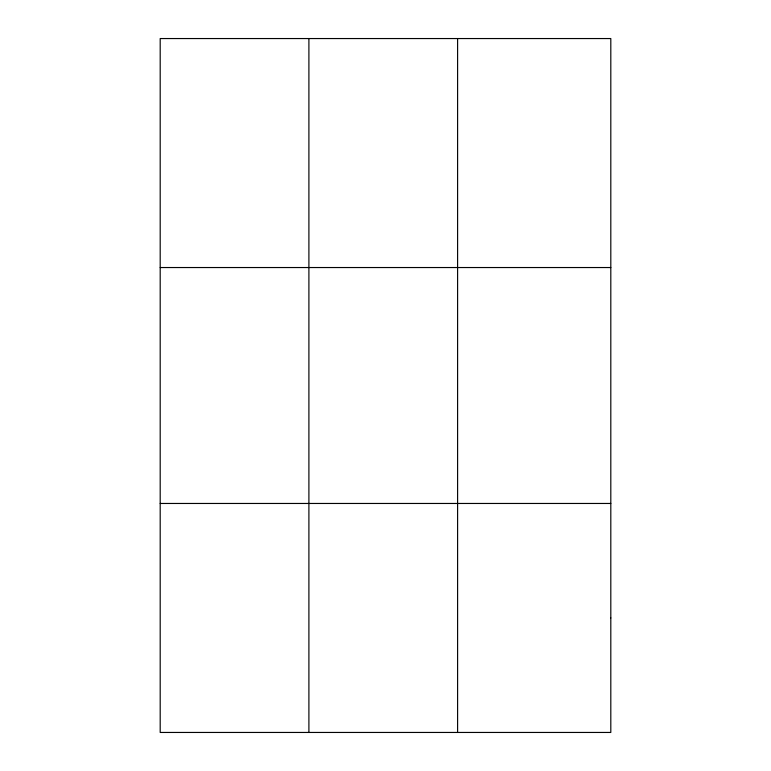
<?xml version="1.0" encoding="UTF-8"?>
<svg xmlns="http://www.w3.org/2000/svg" width="771" height="771" viewBox="0 0 771 771"><rect width="100%" height="100%" fill="white"/><g stroke="black" fill="none" stroke-linecap="round" stroke-linejoin="round"><path stroke-width="1.16" d="M308.901 732.45L308.901 38.55M457.598 732.45L457.598 38.55M160.195 267.537L610.805 267.537M160.195 503.463L610.805 503.463M610.805 617.957L610.805 732.45L160.195 732.45L160.195 38.55L610.805 38.55L610.805 617.957"/></g></svg>
